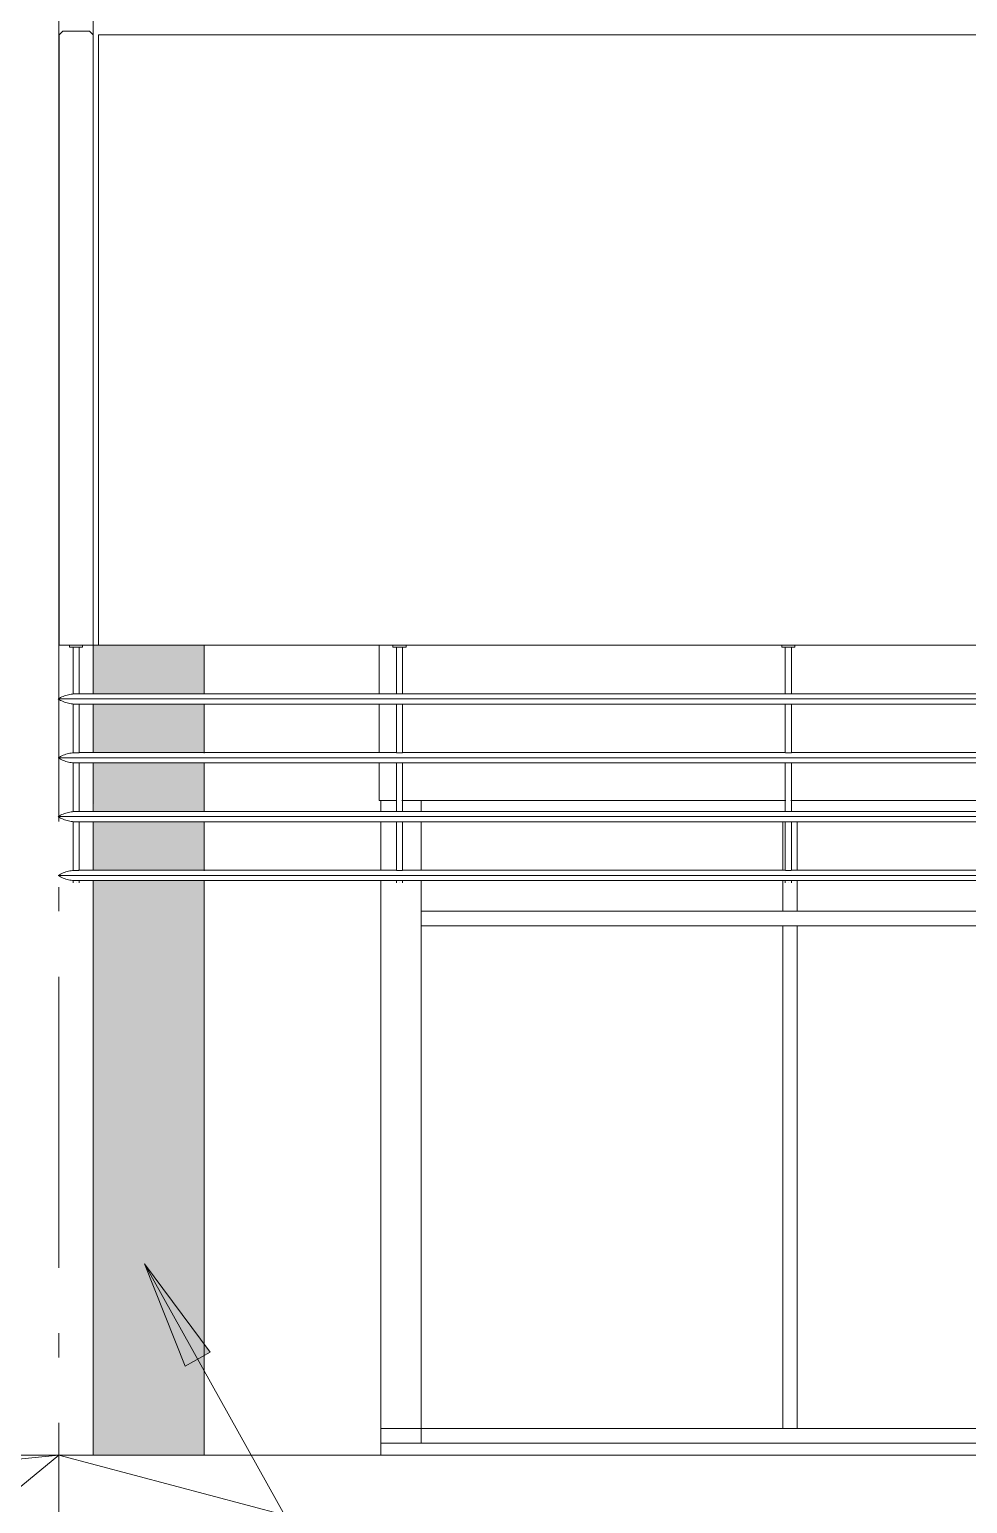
# Model space of a CAD drawing. Header units: metres. Extents: x -199 to 506, y -5 to 23.
# Drawn here: x 166.9 to 170.77, y -0.2 to 5.88 of the extents above; entities that cross this region are included whole.
import ezdxf

# ---------------------------------------------------------------- set-up
doc = ezdxf.new("R2010")
doc.units = ezdxf.units.M
doc.linetypes.add('01_Grid', pattern=[1.74, 1.2, -0.27, 0, -0.27])
for name, color, linetype, lineweight in [('03EJES-1', 1, '01_Grid', 5), ('06MUR', 8, 'Continuous', 9), ('06MUREXT', 92, 'Continuous', 9), ('26VENT', 144, 'Continuous', 5), ('29NOTAS-1', 10, 'Continuous', 5), ('46BANQ', 8, 'Continuous', 5), ('54ESTRUCTURA', 1, 'Continuous', 9), ('54ESTRUCTURA-1', 152, 'Continuous', 9), ('70LINEA', 1, 'Continuous', 13)]:
    doc.layers.add(name, color=color, linetype=linetype, lineweight=lineweight)

# ---------------------------------------------------------------- blocks, each defined once
blk = doc.blocks.new('Rectangular Mullion - 60x167-7039928-603rWestElevEje1Paint')
at = {"layer": '26VENT'}
blk.add_line((-13.745, 2.6542), (-13.745, 2.7), dxfattribs=at)
blk = doc.blocks.new('Rectangular Mullion - 60x167-7039931-603rWestElevEje1Paint')
at = {"layer": '26VENT'}
for p, q in [((-12.2237, 0.11), (-10.6724, 0.11)), ((-12.2237, 0.05), (-10.6724, 0.05))]:
    blk.add_line(p, q, dxfattribs=at)
blk = doc.blocks.new('Rectangular Mullion - 60x167-7039933-603rWestElevEje1Paint')
at = {"layer": '26VENT'}
for p, q in [((-10.6724, 2.2436), (-12.2237, 2.2436)), ((-10.6724, 2.1836), (-12.2237, 2.1836))]:
    blk.add_line(p, q, dxfattribs=at)
blk = doc.blocks.new('Rectangular Mullion - 60x167-7717803-603rWestElevEje1Paint')
at = {"layer": '26VENT'}
for p, q in [((-13.745, 0.11), (-13.912, 0.11)), ((-13.912, 0.11), (-13.912, 0.05)), ((-13.745, 0.05), (-13.745, 0.11)), ((-13.912, 0.05), (-13.745, 0.05))]:
    blk.add_line(p, q, dxfattribs=at)
blk = doc.blocks.new('Rectangular Mullion - 167x167-7717812-603rWestElevEje1Paint')
at = {"layer": '26VENT'}
for p, q in [((-13.912, 2.4113), (-13.912, 2.6129)), ((-13.745, 2.6127), (-13.745, 2.4115)), ((-13.912, 2.2136), (-13.912, 2.3702)), ((-13.745, 2.37), (-13.745, 2.2136))]:
    blk.add_line(p, q, dxfattribs=at)
blk = doc.blocks.new('Rectangular Mullion - 167x167-7717813-603rWestElevEje1Paint')
at = {"layer": '26VENT'}
for p, q in [((-13.912, 0.11), (-13.912, 2.2136)), ((-13.745, 2.2136), (-13.745, 0.11)), ((-13.745, 0.11), (-13.912, 0.11))]:
    blk.add_line(p, q, dxfattribs=at)
blk = doc.blocks.new('Rectangular Mullion - 60x167-7039935-603rWestElevEje1Paint')
at = {"layer": '26VENT'}
for p, q in [((-13.745, 0.05), (-13.745, 0.11)), ((-13.745, 0.11), (-12.2237, 0.11)), ((-13.745, 0.05), (-12.2237, 0.05))]:
    blk.add_line(p, q, dxfattribs=at)
blk = doc.blocks.new('Rectangular Mullion - 60x167-7039936-603rWestElevEje1Paint')
at = {"layer": '26VENT'}
for p, q in [((-13.745, 2.1836), (-13.745, 2.2436)), ((-12.2237, 2.2436), (-13.745, 2.2436)), ((-12.2237, 2.1836), (-13.745, 2.1836))]:
    blk.add_line(p, q, dxfattribs=at)
blk = doc.blocks.new('Rectangular Mullion - 60x167-7039271-603rWestElevEje1Paint')
at = {"layer": '26VENT'}
for p, q in [((-10.7024, 2.1836), (-10.6424, 2.1836)), ((-10.7024, 2.1836), (-10.7024, 0.11)), ((-10.6424, 2.1836), (-10.6424, 0.11)), ((-10.6424, 0.11), (-10.7024, 0.11))]:
    blk.add_line(p, q, dxfattribs=at)
blk = doc.blocks.new('Rectangular Mullion - 60x167-V60-603rWestElevEje1Paint')
at = {"layer": '26VENT'}
for p, q in [((-12.2537, 2.6127), (-12.2537, 2.4115)), ((-12.1937, 2.6128), (-12.1937, 2.4114)), ((-12.2537, 2.3701), (-12.2537, 2.2436)), ((-12.1937, 2.3701), (-12.1937, 2.2436)), ((-12.1937, 2.2436), (-12.2537, 2.2436))]:
    blk.add_line(p, q, dxfattribs=at)
blk = doc.blocks.new('Rectangular Mullion - 60x167-7717808-603rWestElevEje1Paint')
at = {"layer": '26VENT'}
for p, q in [((-13.912, 2.7), (-13.912, 2.654)), ((-13.745, 2.6542), (-13.745, 2.7))]:
    blk.add_line(p, q, dxfattribs=at)
blk = doc.blocks.new('Curtain Wall Curb-Concrete-01 - Curtain Wall Curb-Concrete-01-7040853-603rWestElevEje1Paint')
at = {"layer": '46BANQ'}
for p, q in [((-13.912, 0.05), (-9.1006, 0.05)), ((-13.912, 0), (-13.912, 0.05))]:
    blk.add_line(p, q, dxfattribs=at)
blk = doc.blocks.new('Solar Shade-Aluminium-01 - Solar Shade-Aluminium-01-7044055-603rWestElevEje1Paint')
at = {"layer": '06MUR'}
for p, q in [((-15.1961, 3.332), (-15.1961, 3.34)), ((-15.1422, 3.332), (-15.1961, 3.332)), ((-15.1819, 3.332), (-15.1819, 3.1394)), ((-15.1565, 3.14), (-15.1565, 3.332)), ((-15.1565, 3.1394), (-15.1565, 3.3288)), ((-15.1565, 3.1394), (-15.1565, 3.3288)), ((-15.1565, 3.1394), (-15.1565, 3.3288)), ((-15.1565, 3.1394), (-15.1565, 3.3288)), ((-15.1565, 3.1394), (-15.1565, 3.3288)), ((-15.1565, 3.1394), (-15.1565, 3.3288)), ((-15.1565, 3.1394), (-15.1565, 3.3288)), ((-15.1565, 3.1394), (-15.1565, 3.3288)), ((-15.1422, 3.34), (-15.1422, 3.332)), ((-13.8618, 3.332), (-13.8618, 3.34)), ((-13.8079, 3.332), (-13.8618, 3.332)), ((-13.8476, 3.332), (-13.8476, 3.14)), ((-13.8222, 3.14), (-13.8222, 3.332)), ((-13.8079, 3.34), (-13.8079, 3.332)), ((-12.257, 3.332), (-12.257, 3.34)), ((-12.2031, 3.332), (-12.257, 3.332)), ((-12.2428, 3.332), (-12.2428, 3.14)), ((-12.2174, 3.14), (-12.2174, 3.332)), ((-12.2031, 3.34), (-12.2031, 3.332)), ((-15.2431, 3.1187), (-9.107, 3.1187)), ((-13.8475, 3.14), (-15.1565, 3.14)), ((-12.2427, 3.14), (-13.8222, 3.14)), ((-10.6914, 3.14), (-12.2174, 3.14)), ((-15.1819, 3.0979), (-15.1819, 2.8968)), ((-15.1565, 2.8974), (-15.1565, 3.0974)), ((-15.1565, 3.0974), (-13.8475, 3.0974)), ((-15.1565, 2.8968), (-15.1565, 3.0979)), ((-15.1565, 2.8968), (-15.1565, 3.0979)), ((-15.1565, 2.8968), (-15.1565, 3.0979)), ((-15.1565, 2.8968), (-15.1565, 3.0979)), ((-15.1565, 2.8968), (-15.1565, 3.0979)), ((-15.1565, 2.8968), (-15.1565, 3.0979)), ((-15.1565, 2.8968), (-15.1565, 3.0979)), ((-15.1565, 2.8968), (-15.1565, 3.0979)), ((-13.8476, 3.0974), (-13.8476, 2.8974)), ((-13.8222, 2.8974), (-13.8222, 3.0974)), ((-13.8222, 3.0974), (-12.2427, 3.0974)), ((-12.2428, 3.0974), (-12.2428, 2.8974)), ((-12.2174, 2.8974), (-12.2174, 3.0974)), ((-12.2174, 3.0974), (-10.6914, 3.0974)), ((-15.2431, 2.876), (-9.107, 2.876)), ((-13.8475, 2.8974), (-15.1565, 2.8974)), ((-12.2427, 2.8974), (-13.8222, 2.8974)), ((-10.6914, 2.8974), (-12.2174, 2.8974)), ((-15.1819, 2.8553), (-15.1819, 2.6542)), ((-15.1565, 2.6547), (-15.1565, 2.8547)), ((-15.1565, 2.8547), (-13.8475, 2.8547)), ((-15.1565, 2.6542), (-15.1565, 2.8553)), ((-15.1565, 2.6542), (-15.1565, 2.8553)), ((-15.1565, 2.6542), (-15.1565, 2.8553)), ((-15.1565, 2.6542), (-15.1565, 2.8553)), ((-15.1565, 2.6542), (-15.1565, 2.8553)), ((-15.1565, 2.6542), (-15.1565, 2.8553)), ((-15.1565, 2.6542), (-15.1565, 2.8553)), ((-15.1565, 2.6542), (-15.1565, 2.8553)), ((-13.8476, 2.8547), (-13.8476, 2.6547)), ((-13.8222, 2.6547), (-13.8222, 2.8547)), ((-13.8222, 2.8547), (-12.2427, 2.8547)), ((-12.2428, 2.8547), (-12.2428, 2.6547)), ((-12.2174, 2.6547), (-12.2174, 2.8547)), ((-12.2174, 2.8547), (-10.6914, 2.8547)), ((-15.2431, 2.6334), (-9.107, 2.6334)), ((-13.8475, 2.6547), (-15.1565, 2.6547)), ((-12.2427, 2.6547), (-13.8222, 2.6547)), ((-10.6914, 2.6547), (-12.2174, 2.6547)), ((-15.1819, 2.6127), (-15.1819, 2.4115)), ((-15.1565, 2.4121), (-15.1565, 2.6121)), ((-15.1565, 2.6121), (-13.8475, 2.6121)), ((-15.1565, 2.4115), (-15.1565, 2.6127)), ((-15.1565, 2.4115), (-15.1565, 2.6127)), ((-15.1565, 2.4115), (-15.1565, 2.6127)), ((-15.1565, 2.4115), (-15.1565, 2.6127)), ((-15.1565, 2.4115), (-15.1565, 2.6127)), ((-15.1565, 2.4115), (-15.1565, 2.6127)), ((-15.1565, 2.4115), (-15.1565, 2.6127)), ((-15.1565, 2.4115), (-15.1565, 2.6127)), ((-13.8476, 2.6121), (-13.8476, 2.4121)), ((-13.8222, 2.4121), (-13.8222, 2.6121)), ((-13.8222, 2.6121), (-12.2427, 2.6121)), ((-12.2428, 2.6121), (-12.2428, 2.4121)), ((-12.2174, 2.4121), (-12.2174, 2.6121)), ((-12.2174, 2.6121), (-10.6914, 2.6121)), ((-15.2431, 2.3908), (-9.107, 2.3908)), ((-13.8475, 2.4121), (-15.1565, 2.4121)), ((-12.2427, 2.4121), (-13.8222, 2.4121)), ((-10.6914, 2.4121), (-12.2174, 2.4121)), ((-15.1819, 2.37), (-15.1819, 2.36)), ((-15.1819, 2.37), (-15.1819, 2.36)), ((-15.1819, 2.37), (-15.1819, 2.36)), ((-15.1819, 2.37), (-15.1819, 2.36)), ((-15.1819, 2.37), (-15.1819, 2.36)), ((-15.1819, 2.37), (-15.1819, 2.36)), ((-15.1819, 2.37), (-15.1819, 2.36)), ((-15.1819, 2.37), (-15.1819, 2.36)), ((-15.1819, 2.37), (-15.1819, 2.36)), ((-15.1692, 2.36), (-15.1692, 2.36)), ((-15.1692, 2.36), (-15.1692, 2.36)), ((-15.1692, 2.36), (-15.1692, 2.36)), ((-15.1692, 2.36), (-15.1692, 2.36)), ((-15.1692, 2.36), (-15.1692, 2.36)), ((-15.1692, 2.36), (-15.1692, 2.36)), ((-15.1692, 2.36), (-15.1692, 2.36)), ((-15.1692, 2.36), (-15.1692, 2.36)), ((-15.1692, 2.36), (-15.1692, 2.36)), ((-15.1692, 2.36), (-15.1692, 2.36)), ((-15.1692, 2.36), (-15.1692, 2.36)), ((-15.1692, 2.36), (-15.1692, 2.36)), ((-15.1692, 2.36), (-15.1692, 2.36)), ((-15.1692, 2.36), (-15.1692, 2.36)), ((-15.1692, 2.36), (-15.1692, 2.36)), ((-15.1692, 2.36), (-15.1692, 2.36)), ((-15.1692, 2.36), (-15.1692, 2.36)), ((-15.1692, 2.36), (-15.1692, 2.36)), ((-15.1565, 2.36), (-15.1565, 2.3695)), ((-15.1565, 2.3695), (-13.8475, 2.3695)), ((-15.1565, 2.36), (-15.1565, 2.37)), ((-15.1565, 2.36), (-15.1565, 2.37)), ((-15.1565, 2.36), (-15.1565, 2.37)), ((-15.1565, 2.36), (-15.1565, 2.37)), ((-15.1565, 2.36), (-15.1565, 2.37)), ((-15.1565, 2.36), (-15.1565, 2.37)), ((-15.1565, 2.36), (-15.1565, 2.37)), ((-15.1565, 2.36), (-15.1565, 2.37)), ((-13.8476, 2.3695), (-13.8476, 2.36)), ((-13.8349, 2.36), (-13.8349, 2.36)), ((-13.8349, 2.36), (-13.8349, 2.36)), ((-13.8222, 2.36), (-13.8222, 2.3695)), ((-13.8222, 2.3695), (-12.2427, 2.3695)), ((-12.2428, 2.3695), (-12.2428, 2.36)), ((-12.2301, 2.36), (-12.2301, 2.36)), ((-12.2301, 2.36), (-12.2301, 2.36)), ((-12.2174, 2.36), (-12.2174, 2.3695)), ((-12.2174, 2.3695), (-10.6914, 2.3695))]:
    blk.add_line(p, q, dxfattribs=at)
for points in [[(-15.2431, 3.1187), (-15.2366, 3.1228), (-15.223, 3.1299), (-15.2009, 3.137), (-15.1858, 3.1392), (-15.1781, 3.1397)], [(-15.1781, 3.0977), (-15.1858, 3.0982), (-15.2009, 3.1004), (-15.223, 3.1075), (-15.2366, 3.1146), (-15.2431, 3.1187)], [(-15.1818, 3.1394), (-15.1817, 3.1394), (-15.1813, 3.1395), (-15.1801, 3.1396), (-15.1788, 3.1397), (-15.1781, 3.1397)], [(-15.1781, 3.1397), (-15.1769, 3.1396), (-15.1741, 3.1395), (-15.1708, 3.1394), (-15.1692, 3.1394)], [(-15.1565, 3.14), (-15.1565, 3.14), (-15.1565, 3.14), (-15.1565, 3.14)], [(-13.8474, 3.14), (-13.8472, 3.14), (-13.8468, 3.1399), (-13.8459, 3.1399), (-13.8446, 3.1398), (-13.8431, 3.1397), (-13.8412, 3.1396), (-13.8392, 3.1395), (-13.8371, 3.1394), (-13.8356, 3.1394), (-13.8349, 3.1394)], [(-13.8222, 3.14), (-13.8222, 3.14), (-13.8222, 3.14), (-13.8223, 3.14)], [(-12.2174, 3.14), (-12.2174, 3.14), (-12.2174, 3.14), (-12.2175, 3.14)], [(-15.1781, 3.0977), (-15.1788, 3.0977), (-15.1801, 3.0978), (-15.1813, 3.0979), (-15.1817, 3.0979), (-15.1818, 3.0979)], [(-15.1692, 3.0979), (-15.1708, 3.0979), (-15.1741, 3.0979), (-15.1769, 3.0977), (-15.1781, 3.0977)], [(-15.1565, 3.0974), (-15.1565, 3.0974), (-15.1565, 3.0974), (-15.1565, 3.0974)], [(-12.2427, 3.0974), (-12.2427, 3.0974), (-12.2427, 3.0974), (-12.2426, 3.0974)], [(-15.2431, 2.876), (-15.2366, 2.8801), (-15.223, 2.8872), (-15.2009, 2.8943), (-15.1858, 2.8966), (-15.1781, 2.8971)], [(-15.1781, 2.855), (-15.1858, 2.8555), (-15.2009, 2.8578), (-15.223, 2.8649), (-15.2366, 2.872), (-15.2431, 2.876)], [(-15.1818, 2.8968), (-15.1817, 2.8968), (-15.1813, 2.8968), (-15.1801, 2.8969), (-15.1788, 2.897), (-15.1781, 2.8971)], [(-15.1781, 2.8971), (-15.1769, 2.897), (-15.1741, 2.8968), (-15.1708, 2.8968), (-15.1692, 2.8968)], [(-15.1565, 2.8974), (-15.1565, 2.8974), (-15.1565, 2.8974), (-15.1565, 2.8974)], [(-13.8474, 2.8973), (-13.8472, 2.8973), (-13.8468, 2.8973), (-13.8459, 2.8972), (-13.8446, 2.8971), (-13.8431, 2.897), (-13.8412, 2.8969), (-13.8392, 2.8968), (-13.8371, 2.8968), (-13.8356, 2.8968), (-13.8349, 2.8968)], [(-13.8222, 2.8974), (-13.8222, 2.8974), (-13.8222, 2.8974), (-13.8223, 2.8973)], [(-12.2174, 2.8974), (-12.2174, 2.8974), (-12.2174, 2.8974), (-12.2175, 2.8973)], [(-15.1781, 2.855), (-15.1788, 2.8551), (-15.1801, 2.8552), (-15.1813, 2.8553), (-15.1817, 2.8553), (-15.1818, 2.8553)], [(-15.1692, 2.8553), (-15.1708, 2.8553), (-15.1741, 2.8552), (-15.1769, 2.8551), (-15.1781, 2.855)], [(-15.1565, 2.8547), (-15.1565, 2.8547), (-15.1565, 2.8547), (-15.1565, 2.8547)], [(-12.2427, 2.8547), (-12.2427, 2.8547), (-12.2427, 2.8547), (-12.2426, 2.8547)], [(-15.2431, 2.6334), (-15.2366, 2.6375), (-15.223, 2.6446), (-15.2009, 2.6517), (-15.1858, 2.6539), (-15.1781, 2.6544)], [(-15.1781, 2.6124), (-15.1858, 2.6129), (-15.2009, 2.6151), (-15.223, 2.6222), (-15.2366, 2.6293), (-15.2431, 2.6334)], [(-15.1818, 2.6542), (-15.1817, 2.6542), (-15.1813, 2.6542), (-15.1801, 2.6543), (-15.1788, 2.6544), (-15.1781, 2.6544)], [(-15.1781, 2.6544), (-15.1769, 2.6544), (-15.1741, 2.6542), (-15.1708, 2.6542), (-15.1692, 2.6542)], [(-15.1565, 2.6547), (-15.1565, 2.6547), (-15.1565, 2.6547), (-15.1565, 2.6547)], [(-13.8474, 2.6547), (-13.8472, 2.6547), (-13.8468, 2.6547), (-13.8459, 2.6546), (-13.8446, 2.6545), (-13.8431, 2.6544), (-13.8412, 2.6543), (-13.8392, 2.6542), (-13.8371, 2.6542), (-13.8356, 2.6542), (-13.8349, 2.6542)], [(-13.8222, 2.6547), (-13.8222, 2.6547), (-13.8222, 2.6547), (-13.8223, 2.6547)], [(-12.2174, 2.6547), (-12.2174, 2.6547), (-12.2174, 2.6547), (-12.2175, 2.6547)], [(-15.1781, 2.6124), (-15.1788, 2.6124), (-15.1801, 2.6125), (-15.1813, 2.6126), (-15.1817, 2.6127), (-15.1818, 2.6127)], [(-15.1692, 2.6127), (-15.1708, 2.6127), (-15.1741, 2.6126), (-15.1769, 2.6125), (-15.1781, 2.6124)], [(-15.1565, 2.6121), (-15.1565, 2.6121), (-15.1565, 2.6121), (-15.1565, 2.6121)], [(-12.2427, 2.6121), (-12.2427, 2.6121), (-12.2427, 2.6121), (-12.2426, 2.6121)], [(-15.2431, 2.3908), (-15.2366, 2.3949), (-15.223, 2.402), (-15.2009, 2.4091), (-15.1858, 2.4113), (-15.1781, 2.4118)], [(-15.1781, 2.3698), (-15.1858, 2.3702), (-15.2009, 2.3725), (-15.223, 2.3796), (-15.2366, 2.3867), (-15.2431, 2.3908)], [(-15.1818, 2.4115), (-15.1817, 2.4115), (-15.1813, 2.4116), (-15.1801, 2.4117), (-15.1788, 2.4118), (-15.1781, 2.4118)], [(-15.1781, 2.4118), (-15.1769, 2.4117), (-15.1741, 2.4116), (-15.1708, 2.4115), (-15.1692, 2.4115)], [(-15.1565, 2.4121), (-15.1565, 2.4121), (-15.1565, 2.4121), (-15.1565, 2.4121)], [(-13.8474, 2.4121), (-13.8472, 2.4121), (-13.8468, 2.412), (-13.8459, 2.412), (-13.8446, 2.4119), (-13.8431, 2.4118), (-13.8412, 2.4117), (-13.8392, 2.4116), (-13.8371, 2.4115), (-13.8356, 2.4115), (-13.8349, 2.4115)], [(-13.8222, 2.4121), (-13.8222, 2.4121), (-13.8222, 2.4121), (-13.8223, 2.4121)], [(-12.2174, 2.4121), (-12.2174, 2.4121), (-12.2174, 2.4121), (-12.2175, 2.4121)], [(-15.1781, 2.3698), (-15.1788, 2.3698), (-15.1801, 2.3699), (-15.1813, 2.37), (-15.1817, 2.37), (-15.1818, 2.37)], [(-15.1817, 2.37), (-15.1815, 2.37), (-15.1811, 2.37), (-15.1802, 2.3699), (-15.1789, 2.3698), (-15.1774, 2.3697), (-15.1755, 2.3696), (-15.1735, 2.3695), (-15.1714, 2.3695), (-15.1699, 2.3695), (-15.1692, 2.3695)], [(-15.1817, 2.37), (-15.1815, 2.37), (-15.1811, 2.37), (-15.1802, 2.3699), (-15.1789, 2.3698), (-15.1774, 2.3697), (-15.1755, 2.3696), (-15.1735, 2.3695), (-15.1714, 2.3695), (-15.1699, 2.3695), (-15.1692, 2.3695)], [(-15.1817, 2.37), (-15.1815, 2.37), (-15.1811, 2.37), (-15.1802, 2.3699), (-15.1789, 2.3698), (-15.1774, 2.3697), (-15.1755, 2.3696), (-15.1735, 2.3695), (-15.1714, 2.3695), (-15.1699, 2.3695), (-15.1692, 2.3695)], [(-15.1817, 2.37), (-15.1815, 2.37), (-15.1811, 2.37), (-15.1802, 2.3699), (-15.1789, 2.3698), (-15.1774, 2.3697), (-15.1755, 2.3696), (-15.1735, 2.3695), (-15.1714, 2.3695), (-15.1699, 2.3695), (-15.1692, 2.3695)], [(-15.1817, 2.37), (-15.1815, 2.37), (-15.1811, 2.37), (-15.1802, 2.3699), (-15.1789, 2.3698), (-15.1774, 2.3697), (-15.1755, 2.3696), (-15.1735, 2.3695), (-15.1714, 2.3695), (-15.1699, 2.3695), (-15.1692, 2.3695)], [(-15.1817, 2.37), (-15.1815, 2.37), (-15.1811, 2.37), (-15.1802, 2.3699), (-15.1789, 2.3698), (-15.1774, 2.3697), (-15.1755, 2.3696), (-15.1735, 2.3695), (-15.1714, 2.3695), (-15.1699, 2.3695), (-15.1692, 2.3695)], [(-15.1817, 2.37), (-15.1815, 2.37), (-15.1811, 2.37), (-15.1802, 2.3699), (-15.1789, 2.3698), (-15.1774, 2.3697), (-15.1755, 2.3696), (-15.1735, 2.3695), (-15.1714, 2.3695), (-15.1699, 2.3695), (-15.1692, 2.3695)], [(-15.1817, 2.37), (-15.1815, 2.37), (-15.1811, 2.37), (-15.1802, 2.3699), (-15.1789, 2.3698), (-15.1774, 2.3697), (-15.1755, 2.3696), (-15.1735, 2.3695), (-15.1714, 2.3695), (-15.1699, 2.3695), (-15.1692, 2.3695)], [(-15.1692, 2.37), (-15.1708, 2.37), (-15.1741, 2.37), (-15.1769, 2.3698), (-15.1781, 2.3698)], [(-15.1565, 2.3695), (-15.1565, 2.3695), (-15.1565, 2.3695), (-15.1565, 2.3695)], [(-12.2427, 2.3695), (-12.2427, 2.3695), (-12.2427, 2.3695), (-12.2426, 2.3695)]]:
    blk.add_open_spline(points, degree=3, dxfattribs=at)
for points, knots in [([(-15.1692, 3.1394), (-15.1681, 3.1394), (-15.1662, 3.1394), (-15.1624, 3.1396), (-15.1585, 3.1398), (-15.1569, 3.14), (-15.1566, 3.14)], [-1, -1, -1, -1, -0.9, -0.8, -0.6, -0.4, -0.4, -0.4, -0.4]), ([(-13.8349, 3.1394), (-13.8329, 3.1394), (-13.8303, 3.1395), (-13.827, 3.1396), (-13.8251, 3.1398), (-13.8235, 3.1399), (-13.8227, 3.14), (-13.8223, 3.14), (-13.8222, 3.14), (-13.8222, 3.14), (-13.8222, 3.14)], [-1, -1, -1, -1, -0.8611111, -0.7916667, -0.7222222, -0.6527778, -0.5833333, -0.5486111, -0.5138889, -0.4999574, -0.4999574, -0.4999574, -0.4999574]), ([(-12.2426, 3.14), (-12.2426, 3.14), (-12.2427, 3.14), (-12.2427, 3.14), (-12.2427, 3.14), (-12.2427, 3.14)], [-0.55555556, -0.55555556, -0.55555556, -0.55555556, -0.54861111, -0.51388889, -0.5000435, -0.5000435, -0.5000435, -0.5000435]), ([(-12.2427, 3.14), (-12.2427, 3.14), (-12.2426, 3.14), (-12.242, 3.1399), (-12.2411, 3.1399), (-12.2398, 3.1398), (-12.2383, 3.1397), (-12.2364, 3.1396), (-12.2344, 3.1395), (-12.2323, 3.1394), (-12.2308, 3.1394), (-12.2301, 3.1394)], [-0.5000426, -0.5000426, -0.5000426, -0.5000426, -0.4444444, -0.3888889, -0.3333333, -0.2777778, -0.2222222, -0.1666667, -0.1111111, -0.0555556, 0, 0, 0, 0]), ([(-12.2301, 3.1394), (-12.2281, 3.1394), (-12.2255, 3.1395), (-12.2222, 3.1396), (-12.2203, 3.1398), (-12.2187, 3.1399), (-12.2179, 3.1399), (-12.2176, 3.14), (-12.2176, 3.14)], [-1, -1, -1, -1, -0.8611111, -0.7916667, -0.7222222, -0.6527778, -0.5833333, -0.5611064, -0.5611064, -0.5611064, -0.5611064]), ([(-12.2175, 3.14), (-12.2175, 3.14), (-12.2174, 3.14), (-12.2174, 3.14), (-12.2174, 3.14), (-12.2174, 3.14)], [-0.55555556, -0.55555556, -0.55555556, -0.55555556, -0.54861111, -0.51388889, -0.49995738, -0.49995738, -0.49995738, -0.49995738]), ([(-15.1566, 3.0974), (-15.1569, 3.0974), (-15.1581, 3.0975), (-15.1608, 3.0977), (-15.1633, 3.0978), (-15.1662, 3.0979), (-15.1681, 3.0979), (-15.1692, 3.0979)], [-0.6, -0.6, -0.6, -0.6, -0.4, -0.3, -0.2, -0.1, 0, 0, 0, 0]), ([(-13.8349, 3.0979), (-13.8368, 3.0979), (-13.8394, 3.0979), (-13.8427, 3.0977), (-13.8447, 3.0976), (-13.8462, 3.0975), (-13.847, 3.0974), (-13.8473, 3.0974), (-13.8474, 3.0974)], [-1, -1, -1, -1, -0.8611111, -0.7916667, -0.7222222, -0.6527778, -0.5833333, -0.5555556, -0.5555556, -0.5555556, -0.5555556]), ([(-13.8222, 3.0974), (-13.8222, 3.0974), (-13.8223, 3.0974), (-13.8229, 3.0974), (-13.8238, 3.0975), (-13.8251, 3.0976), (-13.8267, 3.0977), (-13.8285, 3.0978), (-13.8305, 3.0979), (-13.8326, 3.0979), (-13.8341, 3.0979), (-13.8349, 3.0979)], [-0.5000426, -0.5000426, -0.5000426, -0.5000426, -0.4444444, -0.3888889, -0.3333333, -0.2777778, -0.2222222, -0.1666667, -0.1111111, -0.0555556, 0, 0, 0, 0]), ([(-13.8223, 3.0974), (-13.8223, 3.0974), (-13.8222, 3.0974), (-13.8222, 3.0974), (-13.8222, 3.0974), (-13.8222, 3.0974)], [-0.55555556, -0.55555556, -0.55555556, -0.55555556, -0.54861111, -0.51388889, -0.5000435, -0.5000435, -0.5000435, -0.5000435]), ([(-12.2301, 3.0979), (-12.232, 3.0979), (-12.2346, 3.0979), (-12.2379, 3.0977), (-12.2398, 3.0976), (-12.2414, 3.0975), (-12.2422, 3.0974), (-12.2426, 3.0974), (-12.2427, 3.0974), (-12.2427, 3.0974), (-12.2427, 3.0974)], [-1, -1, -1, -1, -0.8611111, -0.7916667, -0.7222222, -0.6527778, -0.5833333, -0.5486111, -0.5138889, -0.4999574, -0.4999574, -0.4999574, -0.4999574]), ([(-12.2174, 3.0974), (-12.2174, 3.0974), (-12.2175, 3.0974), (-12.2181, 3.0974), (-12.219, 3.0975), (-12.2203, 3.0976), (-12.2218, 3.0977), (-12.2237, 3.0978), (-12.2257, 3.0979), (-12.2278, 3.0979), (-12.2293, 3.0979), (-12.2301, 3.0979)], [-0.5000426, -0.5000426, -0.5000426, -0.5000426, -0.4444444, -0.3888889, -0.3333333, -0.2777778, -0.2222222, -0.1666667, -0.1111111, -0.0555556, 0, 0, 0, 0]), ([(-12.2175, 3.0974), (-12.2175, 3.0974), (-12.2174, 3.0974), (-12.2174, 3.0974), (-12.2174, 3.0974), (-12.2174, 3.0974)], [-0.55555556, -0.55555556, -0.55555556, -0.55555556, -0.54861111, -0.51388889, -0.5000435, -0.5000435, -0.5000435, -0.5000435]), ([(-15.1692, 2.8968), (-15.1681, 2.8968), (-15.1662, 2.8968), (-15.1624, 2.8969), (-15.1585, 2.8972), (-15.1569, 2.8973), (-15.1566, 2.8974)], [-1, -1, -1, -1, -0.9, -0.8, -0.6, -0.4, -0.4, -0.4, -0.4]), ([(-13.8349, 2.8968), (-13.8329, 2.8968), (-13.8303, 2.8968), (-13.827, 2.897), (-13.8251, 2.8971), (-13.8235, 2.8972), (-13.8227, 2.8973), (-13.8223, 2.8974), (-13.8222, 2.8974), (-13.8222, 2.8974), (-13.8222, 2.8974)], [-1, -1, -1, -1, -0.8611111, -0.7916667, -0.7222222, -0.6527778, -0.5833333, -0.5486111, -0.5138889, -0.4999574, -0.4999574, -0.4999574, -0.4999574]), ([(-12.2426, 2.8973), (-12.2426, 2.8973), (-12.2427, 2.8974), (-12.2427, 2.8974), (-12.2427, 2.8974), (-12.2427, 2.8974)], [-0.55555556, -0.55555556, -0.55555556, -0.55555556, -0.54861111, -0.51388889, -0.5000435, -0.5000435, -0.5000435, -0.5000435]), ([(-12.2427, 2.8974), (-12.2427, 2.8974), (-12.2426, 2.8974), (-12.242, 2.8973), (-12.2411, 2.8972), (-12.2398, 2.8971), (-12.2383, 2.897), (-12.2364, 2.8969), (-12.2344, 2.8968), (-12.2323, 2.8968), (-12.2308, 2.8968), (-12.2301, 2.8968)], [-0.5000426, -0.5000426, -0.5000426, -0.5000426, -0.4444444, -0.3888889, -0.3333333, -0.2777778, -0.2222222, -0.1666667, -0.1111111, -0.0555556, 0, 0, 0, 0]), ([(-12.2301, 2.8968), (-12.2281, 2.8968), (-12.2255, 2.8968), (-12.2222, 2.897), (-12.2203, 2.8971), (-12.2187, 2.8972), (-12.2179, 2.8973), (-12.2175, 2.8974), (-12.2174, 2.8974), (-12.2174, 2.8974), (-12.2174, 2.8974)], [-1, -1, -1, -1, -0.8611111, -0.7916667, -0.7222222, -0.6527778, -0.5833333, -0.5486111, -0.5138889, -0.4999574, -0.4999574, -0.4999574, -0.4999574]), ([(-15.1566, 2.8547), (-15.1569, 2.8548), (-15.1581, 2.8549), (-15.1608, 2.8551), (-15.1633, 2.8552), (-15.1662, 2.8553), (-15.1681, 2.8553), (-15.1692, 2.8553)], [-0.6, -0.6, -0.6, -0.6, -0.4, -0.3, -0.2, -0.1, 0, 0, 0, 0]), ([(-13.8349, 2.8553), (-13.8368, 2.8553), (-13.8394, 2.8553), (-13.8427, 2.8551), (-13.8447, 2.855), (-13.8462, 2.8549), (-13.847, 2.8548), (-13.8473, 2.8548), (-13.8474, 2.8547)], [-1, -1, -1, -1, -0.8611111, -0.7916667, -0.7222222, -0.6527778, -0.5833333, -0.5555556, -0.5555556, -0.5555556, -0.5555556]), ([(-13.8222, 2.8547), (-13.8222, 2.8547), (-13.8223, 2.8547), (-13.8229, 2.8548), (-13.8238, 2.8549), (-13.8251, 2.855), (-13.8267, 2.8551), (-13.8285, 2.8552), (-13.8305, 2.8552), (-13.8326, 2.8553), (-13.8341, 2.8553), (-13.8349, 2.8553)], [-0.5000426, -0.5000426, -0.5000426, -0.5000426, -0.4444444, -0.3888889, -0.3333333, -0.2777778, -0.2222222, -0.1666667, -0.1111111, -0.0555556, 0, 0, 0, 0]), ([(-13.8223, 2.8547), (-13.8223, 2.8547), (-13.8222, 2.8547), (-13.8222, 2.8547), (-13.8222, 2.8547), (-13.8222, 2.8547)], [-0.55555556, -0.55555556, -0.55555556, -0.55555556, -0.54861111, -0.51388889, -0.5000435, -0.5000435, -0.5000435, -0.5000435]), ([(-12.2301, 2.8553), (-12.232, 2.8553), (-12.2346, 2.8553), (-12.2379, 2.8551), (-12.2398, 2.855), (-12.2414, 2.8549), (-12.2422, 2.8548), (-12.2426, 2.8547), (-12.2427, 2.8547), (-12.2427, 2.8547), (-12.2427, 2.8547)], [-1, -1, -1, -1, -0.8611111, -0.7916667, -0.7222222, -0.6527778, -0.5833333, -0.5486111, -0.5138889, -0.4999574, -0.4999574, -0.4999574, -0.4999574]), ([(-12.2174, 2.8547), (-12.2174, 2.8547), (-12.2175, 2.8547), (-12.2181, 2.8548), (-12.219, 2.8549), (-12.2203, 2.855), (-12.2218, 2.8551), (-12.2237, 2.8552), (-12.2257, 2.8552), (-12.2278, 2.8553), (-12.2293, 2.8553), (-12.2301, 2.8553)], [-0.5000426, -0.5000426, -0.5000426, -0.5000426, -0.4444444, -0.3888889, -0.3333333, -0.2777778, -0.2222222, -0.1666667, -0.1111111, -0.0555556, 0, 0, 0, 0]), ([(-12.2175, 2.8547), (-12.2175, 2.8547), (-12.2174, 2.8547), (-12.2174, 2.8547), (-12.2174, 2.8547), (-12.2174, 2.8547)], [-0.55555556, -0.55555556, -0.55555556, -0.55555556, -0.54861111, -0.51388889, -0.5000435, -0.5000435, -0.5000435, -0.5000435]), ([(-15.1692, 2.6542), (-15.1681, 2.6542), (-15.1662, 2.6542), (-15.1624, 2.6543), (-15.1585, 2.6545), (-15.1569, 2.6547), (-15.1566, 2.6547)], [-1, -1, -1, -1, -0.9, -0.8, -0.6, -0.4, -0.4, -0.4, -0.4]), ([(-13.8349, 2.6542), (-13.8329, 2.6542), (-13.8303, 2.6542), (-13.827, 2.6544), (-13.8251, 2.6545), (-13.8235, 2.6546), (-13.8227, 2.6547), (-13.8223, 2.6547), (-13.8222, 2.6547), (-13.8222, 2.6547), (-13.8222, 2.6547)], [-1, -1, -1, -1, -0.8611111, -0.7916667, -0.7222222, -0.6527778, -0.5833333, -0.5486111, -0.5138889, -0.4999574, -0.4999574, -0.4999574, -0.4999574]), ([(-12.2426, 2.6547), (-12.2426, 2.6547), (-12.2427, 2.6547), (-12.2427, 2.6547), (-12.2427, 2.6547), (-12.2427, 2.6547)], [-0.55555556, -0.55555556, -0.55555556, -0.55555556, -0.54861111, -0.51388889, -0.5000435, -0.5000435, -0.5000435, -0.5000435]), ([(-12.2427, 2.6547), (-12.2427, 2.6547), (-12.2426, 2.6547), (-12.242, 2.6547), (-12.2411, 2.6546), (-12.2398, 2.6545), (-12.2383, 2.6544), (-12.2364, 2.6543), (-12.2344, 2.6542), (-12.2323, 2.6542), (-12.2308, 2.6542), (-12.2301, 2.6542)], [-0.5000426, -0.5000426, -0.5000426, -0.5000426, -0.4444444, -0.3888889, -0.3333333, -0.2777778, -0.2222222, -0.1666667, -0.1111111, -0.0555556, 0, 0, 0, 0]), ([(-12.2301, 2.6542), (-12.2281, 2.6542), (-12.2255, 2.6542), (-12.2222, 2.6544), (-12.2203, 2.6545), (-12.2187, 2.6546), (-12.2179, 2.6547), (-12.2175, 2.6547), (-12.2174, 2.6547), (-12.2174, 2.6547), (-12.2174, 2.6547)], [-1, -1, -1, -1, -0.8611111, -0.7916667, -0.7222222, -0.6527778, -0.5833333, -0.5486111, -0.5138889, -0.4999574, -0.4999574, -0.4999574, -0.4999574]), ([(-15.1566, 2.6121), (-15.1569, 2.6121), (-15.1581, 2.6122), (-15.1608, 2.6124), (-15.1633, 2.6126), (-15.1662, 2.6127), (-15.1681, 2.6127), (-15.1692, 2.6127)], [-0.6, -0.6, -0.6, -0.6, -0.4, -0.3, -0.2, -0.1, 0, 0, 0, 0]), ([(-13.8349, 2.6127), (-13.8368, 2.6127), (-13.8394, 2.6126), (-13.8427, 2.6125), (-13.8447, 2.6123), (-13.8462, 2.6122), (-13.847, 2.6121), (-13.8473, 2.6121), (-13.8474, 2.6121)], [-1, -1, -1, -1, -0.8611111, -0.7916667, -0.7222222, -0.6527778, -0.5833333, -0.5555556, -0.5555556, -0.5555556, -0.5555556]), ([(-13.8222, 2.6121), (-13.8222, 2.6121), (-13.8223, 2.6121), (-13.8229, 2.6122), (-13.8238, 2.6122), (-13.8251, 2.6123), (-13.8267, 2.6124), (-13.8285, 2.6125), (-13.8305, 2.6126), (-13.8326, 2.6127), (-13.8341, 2.6127), (-13.8349, 2.6127)], [-0.5000426, -0.5000426, -0.5000426, -0.5000426, -0.4444444, -0.3888889, -0.3333333, -0.2777778, -0.2222222, -0.1666667, -0.1111111, -0.0555556, 0, 0, 0, 0]), ([(-13.8223, 2.6121), (-13.8223, 2.6121), (-13.8222, 2.6121), (-13.8222, 2.6121), (-13.8222, 2.6121), (-13.8222, 2.6121)], [-0.55555556, -0.55555556, -0.55555556, -0.55555556, -0.54861111, -0.51388889, -0.5000435, -0.5000435, -0.5000435, -0.5000435]), ([(-12.2301, 2.6127), (-12.232, 2.6127), (-12.2346, 2.6126), (-12.2379, 2.6125), (-12.2398, 2.6123), (-12.2414, 2.6122), (-12.2422, 2.6121), (-12.2426, 2.6121), (-12.2427, 2.6121), (-12.2427, 2.6121), (-12.2427, 2.6121)], [-1, -1, -1, -1, -0.8611111, -0.7916667, -0.7222222, -0.6527778, -0.5833333, -0.5486111, -0.5138889, -0.4999574, -0.4999574, -0.4999574, -0.4999574]), ([(-12.2174, 2.6121), (-12.2174, 2.6121), (-12.2175, 2.6121), (-12.2181, 2.6122), (-12.219, 2.6122), (-12.2203, 2.6123), (-12.2218, 2.6124), (-12.2237, 2.6125), (-12.2257, 2.6126), (-12.2278, 2.6127), (-12.2293, 2.6127), (-12.2301, 2.6127)], [-0.5000426, -0.5000426, -0.5000426, -0.5000426, -0.4444444, -0.3888889, -0.3333333, -0.2777778, -0.2222222, -0.1666667, -0.1111111, -0.0555556, 0, 0, 0, 0]), ([(-12.2175, 2.6121), (-12.2175, 2.6121), (-12.2174, 2.6121), (-12.2174, 2.6121), (-12.2174, 2.6121), (-12.2174, 2.6121)], [-0.55555556, -0.55555556, -0.55555556, -0.55555556, -0.54861111, -0.51388889, -0.5000435, -0.5000435, -0.5000435, -0.5000435]), ([(-15.1692, 2.4115), (-15.1681, 2.4115), (-15.1662, 2.4115), (-15.1624, 2.4117), (-15.1585, 2.4119), (-15.1569, 2.4121), (-15.1566, 2.4121)], [-1, -1, -1, -1, -0.9, -0.8, -0.6, -0.4, -0.4, -0.4, -0.4]), ([(-13.8349, 2.4115), (-13.8329, 2.4115), (-13.8303, 2.4116), (-13.827, 2.4117), (-13.8251, 2.4119), (-13.8235, 2.412), (-13.8227, 2.4121), (-13.8223, 2.4121), (-13.8222, 2.4121), (-13.8222, 2.4121), (-13.8222, 2.4121)], [-1, -1, -1, -1, -0.8611111, -0.7916667, -0.7222222, -0.6527778, -0.5833333, -0.5486111, -0.5138889, -0.4999574, -0.4999574, -0.4999574, -0.4999574]), ([(-12.2426, 2.4121), (-12.2426, 2.4121), (-12.2427, 2.4121), (-12.2427, 2.4121), (-12.2427, 2.4121), (-12.2427, 2.4121)], [-0.55555556, -0.55555556, -0.55555556, -0.55555556, -0.54861111, -0.51388889, -0.5000435, -0.5000435, -0.5000435, -0.5000435]), ([(-12.2427, 2.4121), (-12.2427, 2.4121), (-12.2426, 2.4121), (-12.242, 2.412), (-12.2411, 2.412), (-12.2398, 2.4119), (-12.2383, 2.4118), (-12.2364, 2.4117), (-12.2344, 2.4116), (-12.2323, 2.4115), (-12.2308, 2.4115), (-12.2301, 2.4115)], [-0.5000426, -0.5000426, -0.5000426, -0.5000426, -0.4444444, -0.3888889, -0.3333333, -0.2777778, -0.2222222, -0.1666667, -0.1111111, -0.0555556, 0, 0, 0, 0]), ([(-12.2301, 2.4115), (-12.2281, 2.4115), (-12.2255, 2.4116), (-12.2222, 2.4117), (-12.2203, 2.4119), (-12.2187, 2.412), (-12.2179, 2.4121), (-12.2175, 2.4121), (-12.2174, 2.4121), (-12.2174, 2.4121), (-12.2174, 2.4121)], [-1, -1, -1, -1, -0.8611111, -0.7916667, -0.7222222, -0.6527778, -0.5833333, -0.5486111, -0.5138889, -0.4999574, -0.4999574, -0.4999574, -0.4999574]), ([(-15.1692, 2.3695), (-15.1711, 2.3695), (-15.1737, 2.3695), (-15.177, 2.3697), (-15.1789, 2.3698), (-15.1805, 2.3699), (-15.1813, 2.37), (-15.1816, 2.37), (-15.1817, 2.37)], [-1, -1, -1, -1, -0.8611111, -0.7916667, -0.7222222, -0.6527778, -0.5833333, -0.5555556, -0.5555556, -0.5555556, -0.5555556]), ([(-15.1692, 2.3695), (-15.1711, 2.3695), (-15.1737, 2.3695), (-15.177, 2.3697), (-15.1789, 2.3698), (-15.1805, 2.3699), (-15.1813, 2.37), (-15.1816, 2.37), (-15.1817, 2.37)], [-1, -1, -1, -1, -0.8611111, -0.7916667, -0.7222222, -0.6527778, -0.5833333, -0.5555556, -0.5555556, -0.5555556, -0.5555556]), ([(-15.1692, 2.3695), (-15.1711, 2.3695), (-15.1737, 2.3695), (-15.177, 2.3697), (-15.1789, 2.3698), (-15.1805, 2.3699), (-15.1813, 2.37), (-15.1816, 2.37), (-15.1817, 2.37)], [-1, -1, -1, -1, -0.8611111, -0.7916667, -0.7222222, -0.6527778, -0.5833333, -0.5555556, -0.5555556, -0.5555556, -0.5555556]), ([(-15.1692, 2.3695), (-15.1711, 2.3695), (-15.1737, 2.3695), (-15.177, 2.3697), (-15.1789, 2.3698), (-15.1805, 2.3699), (-15.1813, 2.37), (-15.1816, 2.37), (-15.1817, 2.37)], [-1, -1, -1, -1, -0.8611111, -0.7916667, -0.7222222, -0.6527778, -0.5833333, -0.5555556, -0.5555556, -0.5555556, -0.5555556]), ([(-15.1692, 2.3695), (-15.1711, 2.3695), (-15.1737, 2.3695), (-15.177, 2.3697), (-15.1789, 2.3698), (-15.1805, 2.3699), (-15.1813, 2.37), (-15.1816, 2.37), (-15.1817, 2.37)], [-1, -1, -1, -1, -0.8611111, -0.7916667, -0.7222222, -0.6527778, -0.5833333, -0.5555556, -0.5555556, -0.5555556, -0.5555556]), ([(-15.1692, 2.3695), (-15.1711, 2.3695), (-15.1737, 2.3695), (-15.177, 2.3697), (-15.1789, 2.3698), (-15.1805, 2.3699), (-15.1813, 2.37), (-15.1816, 2.37), (-15.1817, 2.37)], [-1, -1, -1, -1, -0.8611111, -0.7916667, -0.7222222, -0.6527778, -0.5833333, -0.5555556, -0.5555556, -0.5555556, -0.5555556]), ([(-15.1692, 2.3695), (-15.1711, 2.3695), (-15.1737, 2.3695), (-15.177, 2.3697), (-15.1789, 2.3698), (-15.1805, 2.3699), (-15.1813, 2.37), (-15.1816, 2.37), (-15.1817, 2.37)], [-1, -1, -1, -1, -0.8611111, -0.7916667, -0.7222222, -0.6527778, -0.5833333, -0.5555556, -0.5555556, -0.5555556, -0.5555556]), ([(-15.1692, 2.3695), (-15.1711, 2.3695), (-15.1737, 2.3695), (-15.177, 2.3697), (-15.1789, 2.3698), (-15.1805, 2.3699), (-15.1813, 2.37), (-15.1816, 2.37), (-15.1817, 2.37)], [-1, -1, -1, -1, -0.8611111, -0.7916667, -0.7222222, -0.6527778, -0.5833333, -0.5555556, -0.5555556, -0.5555556, -0.5555556]), ([(-15.1817, 2.37), (-15.1814, 2.37), (-15.1802, 2.3699), (-15.1775, 2.3697), (-15.175, 2.3696), (-15.1721, 2.3695), (-15.1702, 2.3695), (-15.1692, 2.3695)], [-0.6, -0.6, -0.6, -0.6, -0.4, -0.3, -0.2, -0.1, 0, 0, 0, 0]), ([(-15.1566, 2.3695), (-15.1569, 2.3695), (-15.1581, 2.3696), (-15.1608, 2.3698), (-15.1633, 2.3699), (-15.1662, 2.37), (-15.1681, 2.37), (-15.1692, 2.37)], [-0.6, -0.6, -0.6, -0.6, -0.4, -0.3, -0.2, -0.1, 0, 0, 0, 0]), ([(-15.1692, 2.3695), (-15.1675, 2.3695), (-15.1648, 2.3695), (-15.1625, 2.3696), (-15.1617, 2.3697)], [-1, -1, -1, -1, -0.5, -0.1988622, -0.1988622, -0.1988622, -0.1988622]), ([(-15.1692, 2.3695), (-15.1672, 2.3695), (-15.1646, 2.3695), (-15.162, 2.3696), (-15.1611, 2.3697), (-15.161, 2.3697)], [-1, -1, -1, -1, -0.8611111, -0.7916667, -0.7777778, -0.7777778, -0.7777778, -0.7777778]), ([(-15.161, 2.3697), (-15.1616, 2.3697), (-15.1628, 2.3696), (-15.1655, 2.3695), (-15.1676, 2.3695), (-15.1692, 2.3695)], [-0.2222222, -0.2222222, -0.2222222, -0.2222222, -0.1666667, -0.1111111, 0, 0, 0, 0]), ([(-15.1692, 2.3695), (-15.1672, 2.3695), (-15.1646, 2.3695), (-15.162, 2.3696), (-15.1611, 2.3697), (-15.161, 2.3697)], [-1, -1, -1, -1, -0.8611111, -0.7916667, -0.7777778, -0.7777778, -0.7777778, -0.7777778]), ([(-15.161, 2.3697), (-15.1616, 2.3697), (-15.1628, 2.3696), (-15.1655, 2.3695), (-15.1676, 2.3695), (-15.1692, 2.3695)], [-0.2222222, -0.2222222, -0.2222222, -0.2222222, -0.1666667, -0.1111111, 0, 0, 0, 0]), ([(-15.1692, 2.3695), (-15.1672, 2.3695), (-15.1646, 2.3695), (-15.162, 2.3696), (-15.1611, 2.3697), (-15.161, 2.3697)], [-1, -1, -1, -1, -0.8611111, -0.7916667, -0.7777778, -0.7777778, -0.7777778, -0.7777778]), ([(-15.161, 2.3697), (-15.1616, 2.3697), (-15.1628, 2.3696), (-15.1655, 2.3695), (-15.1676, 2.3695), (-15.1692, 2.3695)], [-0.2222222, -0.2222222, -0.2222222, -0.2222222, -0.1666667, -0.1111111, 0, 0, 0, 0]), ([(-15.1692, 2.3695), (-15.1672, 2.3695), (-15.1646, 2.3695), (-15.162, 2.3696), (-15.1611, 2.3697), (-15.161, 2.3697)], [-1, -1, -1, -1, -0.8611111, -0.7916667, -0.7777778, -0.7777778, -0.7777778, -0.7777778]), ([(-15.161, 2.3697), (-15.1616, 2.3697), (-15.1628, 2.3696), (-15.1655, 2.3695), (-15.1676, 2.3695), (-15.1692, 2.3695)], [-0.2222222, -0.2222222, -0.2222222, -0.2222222, -0.1666667, -0.1111111, 0, 0, 0, 0]), ([(-15.1692, 2.3695), (-15.1672, 2.3695), (-15.1646, 2.3695), (-15.162, 2.3696), (-15.1611, 2.3697), (-15.161, 2.3697)], [-1, -1, -1, -1, -0.8611111, -0.7916667, -0.7777778, -0.7777778, -0.7777778, -0.7777778]), ([(-15.161, 2.3697), (-15.1616, 2.3697), (-15.1628, 2.3696), (-15.1655, 2.3695), (-15.1676, 2.3695), (-15.1692, 2.3695)], [-0.2222222, -0.2222222, -0.2222222, -0.2222222, -0.1666667, -0.1111111, 0, 0, 0, 0]), ([(-15.1692, 2.3695), (-15.1672, 2.3695), (-15.1646, 2.3695), (-15.162, 2.3696), (-15.1611, 2.3697), (-15.161, 2.3697)], [-1, -1, -1, -1, -0.8611111, -0.7916667, -0.7777778, -0.7777778, -0.7777778, -0.7777778]), ([(-15.161, 2.3697), (-15.1616, 2.3697), (-15.1628, 2.3696), (-15.1655, 2.3695), (-15.1676, 2.3695), (-15.1692, 2.3695)], [-0.2222222, -0.2222222, -0.2222222, -0.2222222, -0.1666667, -0.1111111, 0, 0, 0, 0]), ([(-15.1692, 2.3695), (-15.1672, 2.3695), (-15.1646, 2.3695), (-15.162, 2.3696), (-15.1611, 2.3697), (-15.161, 2.3697)], [-1, -1, -1, -1, -0.8611111, -0.7916667, -0.7777778, -0.7777778, -0.7777778, -0.7777778]), ([(-15.161, 2.3697), (-15.1616, 2.3697), (-15.1628, 2.3696), (-15.1655, 2.3695), (-15.1676, 2.3695), (-15.1692, 2.3695)], [-0.2222222, -0.2222222, -0.2222222, -0.2222222, -0.1666667, -0.1111111, 0, 0, 0, 0]), ([(-15.1692, 2.3695), (-15.1672, 2.3695), (-15.1646, 2.3695), (-15.162, 2.3696), (-15.1611, 2.3697), (-15.161, 2.3697)], [-1, -1, -1, -1, -0.8611111, -0.7916667, -0.7777778, -0.7777778, -0.7777778, -0.7777778]), ([(-15.161, 2.3697), (-15.1616, 2.3697), (-15.1628, 2.3696), (-15.1655, 2.3695), (-15.1676, 2.3695), (-15.1692, 2.3695)], [-0.2222222, -0.2222222, -0.2222222, -0.2222222, -0.1666667, -0.1111111, 0, 0, 0, 0]), ([(-13.8349, 2.37), (-13.8368, 2.37), (-13.8394, 2.37), (-13.8427, 2.3698), (-13.8447, 2.3697), (-13.8462, 2.3696), (-13.847, 2.3695), (-13.8473, 2.3695), (-13.8474, 2.3695)], [-1, -1, -1, -1, -0.8611111, -0.7916667, -0.7222222, -0.6527778, -0.5833333, -0.5555556, -0.5555556, -0.5555556, -0.5555556]), ([(-13.8222, 2.3695), (-13.8222, 2.3695), (-13.8223, 2.3695), (-13.8229, 2.3695), (-13.8238, 2.3696), (-13.8251, 2.3697), (-13.8267, 2.3698), (-13.8285, 2.3699), (-13.8305, 2.37), (-13.8326, 2.37), (-13.8341, 2.37), (-13.8349, 2.37)], [-0.5000426, -0.5000426, -0.5000426, -0.5000426, -0.4444444, -0.3888889, -0.3333333, -0.2777778, -0.2222222, -0.1666667, -0.1111111, -0.0555556, 0, 0, 0, 0]), ([(-13.8223, 2.3695), (-13.8223, 2.3695), (-13.8222, 2.3695), (-13.8222, 2.3695), (-13.8222, 2.3695), (-13.8222, 2.3695)], [-0.55555556, -0.55555556, -0.55555556, -0.55555556, -0.54861111, -0.51388889, -0.5000435, -0.5000435, -0.5000435, -0.5000435]), ([(-12.2301, 2.37), (-12.232, 2.37), (-12.2346, 2.37), (-12.2379, 2.3698), (-12.2398, 2.3697), (-12.2414, 2.3696), (-12.2422, 2.3695), (-12.2426, 2.3695), (-12.2427, 2.3695), (-12.2427, 2.3695), (-12.2427, 2.3695)], [-1, -1, -1, -1, -0.8611111, -0.7916667, -0.7222222, -0.6527778, -0.5833333, -0.5486111, -0.5138889, -0.4999574, -0.4999574, -0.4999574, -0.4999574]), ([(-12.2174, 2.3695), (-12.2174, 2.3695), (-12.2175, 2.3695), (-12.2181, 2.3695), (-12.219, 2.3696), (-12.2203, 2.3697), (-12.2218, 2.3698), (-12.2237, 2.3699), (-12.2257, 2.37), (-12.2278, 2.37), (-12.2293, 2.37), (-12.2301, 2.37)], [-0.5000426, -0.5000426, -0.5000426, -0.5000426, -0.4444444, -0.3888889, -0.3333333, -0.2777778, -0.2222222, -0.1666667, -0.1111111, -0.0555556, 0, 0, 0, 0]), ([(-12.2175, 2.3695), (-12.2175, 2.3695), (-12.2174, 2.3695), (-12.2174, 2.3695), (-12.2174, 2.3695), (-12.2174, 2.3695)], [-0.55555556, -0.55555556, -0.55555556, -0.55555556, -0.54861111, -0.51388889, -0.5000435, -0.5000435, -0.5000435, -0.5000435])]:
    blk.add_open_spline(points, degree=3, knots=knots, dxfattribs=at)

msp = doc.modelspace()

# ---------------------------------------------------------------- hatches: boundary and pattern name
at = {"layer": '29NOTAS-1'}
msp.add_hatch(color=256, dxfattribs=at).paths.add_polyline_path([(167.3732, 0.789), (167.5409, 0.3672), (167.6443, 0.425)])
at = {"layer": '54ESTRUCTURA-1'}
h = msp.add_hatch(color=256, dxfattribs=at)
h.paths.add_polyline_path([(167.1623, 0), (167.3909, 0), (167.3909, 2.3695), (167.1623, 2.3679), (167.1623, 0.0589)])
h.paths.add_polyline_path([(167.3798, 2.4121), (167.3909, 2.4121), (167.3909, 2.6121), (167.1623, 2.6105), (167.1623, 2.4121), (167.34, 2.4121)])
h.paths.add_polyline_path([(167.3787, 2.6547), (167.3909, 2.6547), (167.3909, 2.8547), (167.1623, 2.8531), (167.1649, 2.6547), (167.34, 2.6547)])
h.paths.add_polyline_path([(167.3527, 2.8974), (167.3909, 2.8974), (167.3909, 3.0974), (167.1623, 3.0958), (167.164, 2.8974), (167.342, 2.8974)])
h.paths.add_polyline_path([(167.34, 3.14), (167.3909, 3.14), (167.3909, 3.34), (167.1623, 3.34), (167.1631, 3.14), (167.3263, 3.14)])
h = msp.add_hatch(color=256, dxfattribs=at)
h.paths.add_polyline_path([(167.3909, 0), (167.6195, 0), (167.6183, 2.3695), (167.3909, 2.3695), (167.3909, 0.0589)])
h.paths.add_polyline_path([(167.6182, 2.4121), (167.6195, 2.4121), (167.6181, 2.6121), (167.3909, 2.6121), (167.3909, 2.4121), (167.6138, 2.4121)])
h.paths.add_polyline_path([(167.6181, 2.6547), (167.6195, 2.6547), (167.618, 2.8547), (167.3909, 2.8547), (167.3909, 2.6547), (167.6138, 2.6547)])
h.paths.add_polyline_path([(167.618, 2.8974), (167.6195, 2.8974), (167.6179, 3.0974), (167.3909, 3.0974), (167.3909, 2.8974), (167.6138, 2.8974)])
h.paths.add_polyline_path([(167.6179, 3.14), (167.6195, 3.14), (167.6178, 3.34), (167.3909, 3.34), (167.3909, 3.14), (167.6138, 3.14)])

# ---------------------------------------------------------------- linework, layer by layer
at = {"layer": '03EJES-1'}
msp.add_line((167.0206, -1.0668), (167.0206, 20.2437), dxfattribs=at)
at = {"layer": '06MUREXT'}
for p, q in [((167.0206, 3.34), (167.0206, 12.1)), ((167.1623, 12.1), (167.1623, 3.34)), ((167.0206, 3.34), (173.16, 3.34)), ((168.3422, 3.34), (168.3422, 3.1392)), ((168.3422, 3.0981), (168.3422, 2.8966)), ((168.3422, 2.8555), (168.3422, 2.7)), ((168.3422, 2.7), (168.4147, 2.7)), ((168.4361, 2.7), (170.0195, 2.7)), ((170.0409, 2.7), (171.5708, 2.7)), ((166.0038, 0), (167.0206, 0))]:
    msp.add_line(p, q, dxfattribs=at)
at = {"layer": '29NOTAS-1'}
for p, q in [((167.3732, 0.789), (167.5409, 0.3672)), ((167.6443, 0.425), (167.3732, 0.789)), ((167.3732, 0.789), (169.8697, -3.6816)), ((167.5409, 0.3672), (167.6443, 0.425))]:
    msp.add_line(p, q, dxfattribs=at)
at = {"layer": '46BANQ'}
for p, q in [((167.0206, 0), (166.0038, -0.835)), ((166.0038, -0.1), (167.0206, 0)), ((167.0206, 0), (173.1695, 0)), ((167.0206, 0), (172.2034, -1.3731))]:
    msp.add_line(p, q, dxfattribs=at)
at = {"layer": '54ESTRUCTURA'}
for p, q in [((167.1623, 3.34), (167.1623, 3.1388)), ((167.6195, 3.1385), (167.6195, 3.34)), ((167.1623, 3.0986), (167.1623, 2.8962)), ((167.6195, 2.8958), (167.6195, 3.0989)), ((167.1623, 2.8559), (167.1623, 2.6535)), ((167.6195, 2.6532), (167.6195, 2.8563)), ((167.1623, 2.6133), (167.1623, 2.4109)), ((167.6195, 2.4106), (167.6195, 2.6136)), ((167.6195, 0), (167.6195, 2.371)), ((167.1623, 2.3707), (167.1623, 0))]:
    msp.add_line(p, q, dxfattribs=at)
at = {"layer": '70LINEA'}
for p, q in [((167.0206, 5.8583), (167.0216, 5.8583)), ((167.0206, 3.34), (167.0206, 5.8583)), ((167.0216, 5.8583), (167.0369, 5.8737)), ((167.0216, 3.34), (167.0216, 5.8583)), ((167.0216, 5.8583), (167.0216, 3.34)), ((167.0369, 5.8737), (167.146, 5.8737)), ((167.146, 5.8737), (167.1613, 5.8583)), ((167.1613, 5.8583), (167.1613, 3.34)), ((167.1613, 5.8583), (167.1623, 5.8583)), ((167.1613, 3.34), (167.1613, 5.8583)), ((167.1623, 5.8583), (167.1623, 3.34)), ((167.184, 5.8583), (174.6189, 5.8583)), ((167.184, 5.8583), (167.184, 3.34)), ((167.0216, 3.34), (167.0206, 3.34)), ((167.1613, 3.34), (167.0216, 3.34)), ((167.1623, 3.34), (167.1613, 3.34)), ((167.184, 3.34), (173.16, 3.34))]:
    msp.add_line(p, q, dxfattribs=at)

# ---------------------------------------------------------------- block references
at = {"layer": '06MUR'}
msp.add_blockref('Solar Shade-Aluminium-01 - Solar Shade-Aluminium-01-7044055-603rWestElevEje1Paint', (182.2606, 0), dxfattribs=at)
at = {"layer": '26VENT'}
for name, p in [('Rectangular Mullion - 60x167-7717808-603rWestElevEje1Paint', (182.2606, 0)), ('Rectangular Mullion - 60x167-7039928-603rWestElevEje1Paint', (182.2606, 0)), ('Rectangular Mullion - 167x167-7717812-603rWestElevEje1Paint', (182.2606, 0)), ('Rectangular Mullion - 60x167-V60-603rWestElevEje1Paint', (182.2606, 0)), ('Rectangular Mullion - 167x167-7717813-603rWestElevEje1Paint', (182.2606, 0)), ('Rectangular Mullion - 60x167-7039936-603rWestElevEje1Paint', (182.2606, 0)), ('Rectangular Mullion - 60x167-7039933-603rWestElevEje1Paint', (182.2606, 0)), ('Rectangular Mullion - 60x167-7039271-603rWestElevEje1Paint', (180.7093, 0)), ('Rectangular Mullion - 60x167-7717803-603rWestElevEje1Paint', (182.2606, 0)), ('Rectangular Mullion - 60x167-7039935-603rWestElevEje1Paint', (182.2606, 0)), ('Rectangular Mullion - 60x167-7039931-603rWestElevEje1Paint', (182.2606, 0))]:
    msp.add_blockref(name, p, dxfattribs=at)
at = {"layer": '46BANQ'}
msp.add_blockref('Curtain Wall Curb-Concrete-01 - Curtain Wall Curb-Concrete-01-7040853-603rWestElevEje1Paint', (182.2606, 0), dxfattribs=at)

doc.saveas('drawing.dxf')
